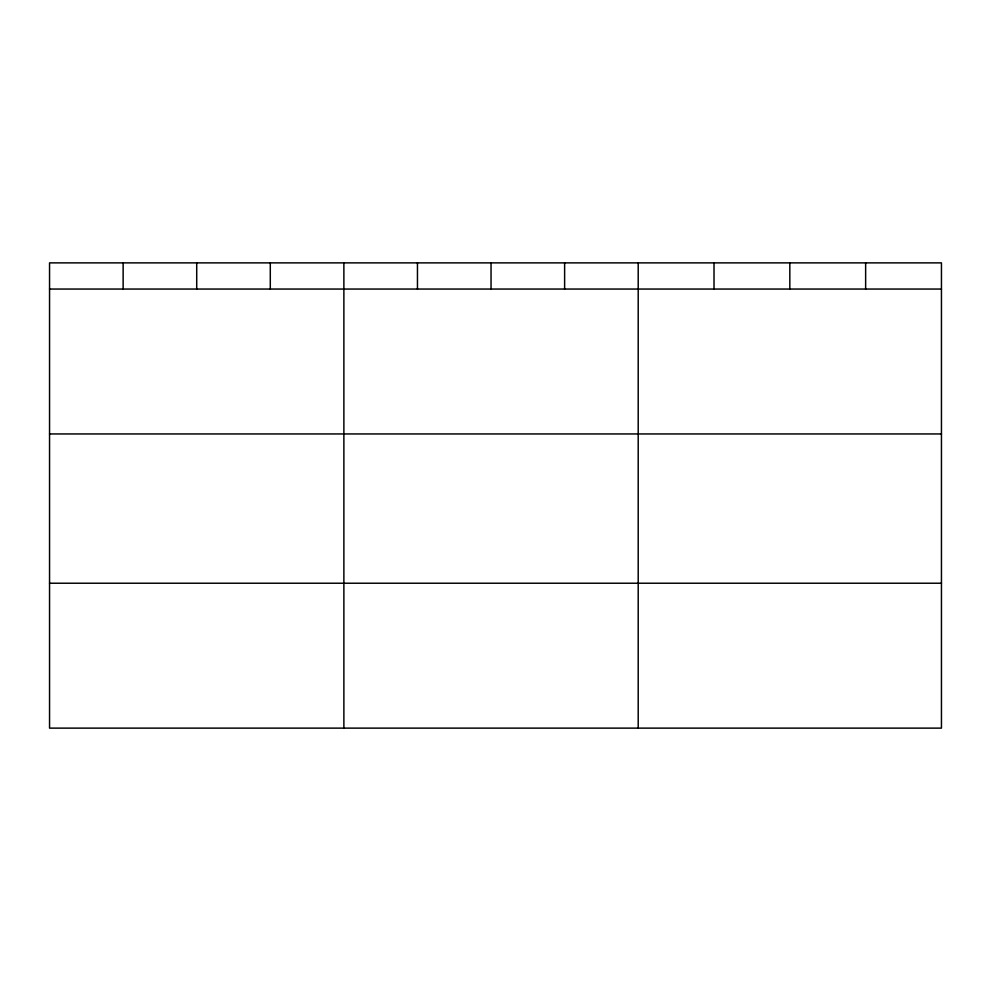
<?xml version="1.0" encoding="UTF-8"?>
<svg xmlns="http://www.w3.org/2000/svg" width="991" height="991" viewBox="0 0 991 991"><rect width="100%" height="100%" fill="white"/><g stroke="black" fill="none" stroke-linecap="round" stroke-linejoin="round"><path stroke-width="1.49" d="M941.45 289.05L941.45 728.125L49.55 728.125L49.55 262.875L941.45 262.875L941.45 289.05L49.55 289.05M49.55 433.947L941.45 433.947M49.55 583.228L941.45 583.228M865.638 262.875L865.638 289.05M789.827 262.875L789.827 289.05M714.015 262.875L714.015 289.05M638.204 262.875L638.204 728.125M564.622 262.875L564.622 289.05M491.04 262.875L491.04 289.05M417.459 262.875L417.459 289.05M343.877 262.875L343.877 728.125M270.295 262.875L270.295 289.05M196.714 262.875L196.714 289.05M123.132 262.875L123.132 289.05"/></g></svg>
